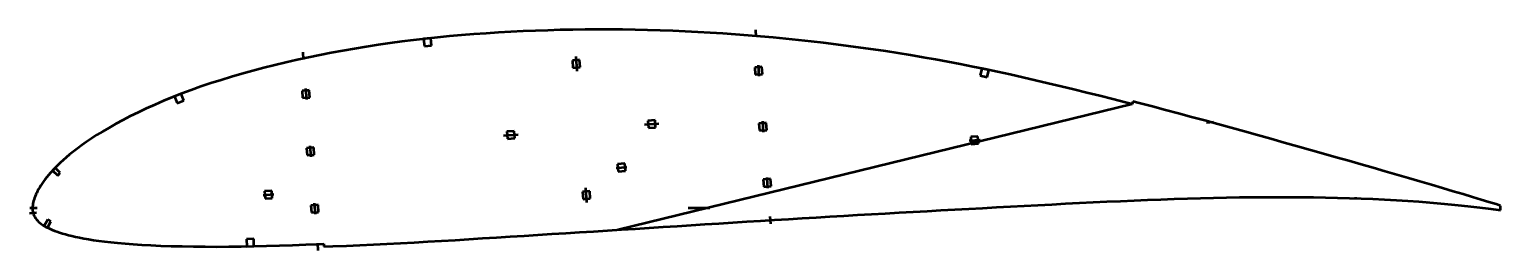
# Model space of a CAD drawing. Header units: metres. Extents: x -305 to 507, y -23 to 98.
import ezdxf

# ---------------------------------------------------------------- set-up
doc = ezdxf.new("R2010")
doc.units = ezdxf.units.M
for name, color, linetype, lineweight in [('FoilLayer', 1, 'Continuous', 50), ('StringerLayer', 1, 'Continuous', 50), ('SubLayer', 1, 'Continuous', 50)]:
    doc.layers.add(name, color=color, linetype=linetype, lineweight=lineweight)

msp = doc.modelspace()

# ---------------------------------------------------------------- linework, layer by layer
at = {"layer": 'FoilLayer'}
for p, q in [((-25.31, 97.57), (-32.15, 97.28)), ((-18.46, 97.8), (-25.31, 97.57)), ((-11.59, 97.99), (-18.46, 97.8)), ((-4.72, 98.13), (-11.59, 97.99)), ((2.17, 98.23), (-4.72, 98.13)), ((9.05, 98.27), (2.17, 98.23)), ((15.93, 98.27), (9.05, 98.27)), ((22.81, 98.21), (15.93, 98.27)), ((29.7, 98.1), (22.81, 98.21)), ((36.59, 97.95), (29.7, 98.1)), ((43.49, 97.75), (36.59, 97.95)), ((50.4, 97.49), (43.49, 97.75)), ((57.31, 97.19), (50.4, 97.49)), ((-112.16, 89.73), (-118.66, 88.73)), ((-105.63, 90.68), (-112.16, 89.73)), ((-99.08, 91.57), (-105.63, 90.68)), ((-92.51, 92.4), (-99.08, 91.57)), ((-85.93, 93.17), (-92.51, 92.4)), ((-79.33, 93.88), (-85.93, 93.17)), ((-72.71, 94.53), (-79.33, 93.88)), ((-66.05, 95.11), (-72.71, 94.53)), ((-59.34, 95.64), (-66.05, 95.11)), ((-52.58, 96.12), (-59.34, 95.64)), ((-45.79, 96.55), (-52.58, 96.12)), ((-38.98, 96.94), (-45.79, 96.55)), ((-32.15, 97.28), (-38.98, 96.94)), ((64.23, 96.85), (57.31, 97.19)), ((71.16, 96.45), (64.23, 96.85)), ((78.09, 96.01), (71.16, 96.45)), ((85.04, 95.52), (78.09, 96.01)), ((91.99, 94.99), (85.04, 95.52)), ((98.94, 94.41), (91.99, 94.99)), ((105.9, 93.79), (98.94, 94.41)), ((112.86, 93.12), (105.9, 93.79)), ((119.8, 92.42), (112.86, 93.12)), ((126.73, 91.68), (119.8, 92.42)), ((133.64, 90.89), (126.73, 91.68)), ((140.53, 90.05), (133.64, 90.89)), ((147.41, 89.17), (140.53, 90.05)), ((-156.86, 81.49), (-163.05, 80.09)), ((-150.61, 82.85), (-156.86, 81.49)), ((-144.31, 84.14), (-150.61, 82.85)), ((-137.96, 85.37), (-144.31, 84.14)), ((-131.57, 86.55), (-137.96, 85.37)), ((-125.13, 87.67), (-131.57, 86.55)), ((-118.66, 88.73), (-125.13, 87.67)), ((154.29, 88.24), (147.41, 89.17)), ((161.16, 87.26), (154.29, 88.24)), ((168.02, 86.24), (161.16, 87.26)), ((174.87, 85.18), (168.02, 86.24)), ((181.71, 84.07), (174.87, 85.18)), ((188.55, 82.91), (181.71, 84.07)), ((195.38, 81.7), (188.55, 82.91)), ((202.21, 80.44), (195.38, 81.7)), ((-187.24, 73.83), (-193.08, 72.15)), ((-181.29, 75.47), (-187.24, 73.83)), ((-175.26, 77.07), (-181.29, 75.47)), ((-169.18, 78.61), (-175.26, 77.07)), ((-163.05, 80.09), (-169.18, 78.61)), ((209.07, 79.12), (202.21, 80.44)), ((215.93, 77.77), (209.07, 79.12)), ((222.8, 76.36), (215.93, 77.77)), ((229.69, 74.91), (222.8, 76.36)), ((236.61, 73.4), (229.69, 74.91)), ((243.56, 71.85), (236.61, 73.4)), ((-209.85, 66.81), (-215.2, 64.91)), ((-204.38, 68.65), (-209.85, 66.81)), ((-198.79, 70.43), (-204.38, 68.65)), ((-193.08, 72.15), (-198.79, 70.43)), ((250.56, 70.24), (243.56, 71.85)), ((257.61, 68.59), (250.56, 70.24)), ((264.7, 66.91), (257.61, 68.59)), ((271.82, 65.2), (264.7, 66.91)), ((278.94, 63.47), (271.82, 65.2)), ((-235.37, 56.83), (-240.05, 54.72)), ((-230.54, 58.91), (-235.37, 56.83)), ((-225.55, 60.96), (-230.54, 58.91)), ((-220.44, 62.96), (-225.55, 60.96)), ((-215.2, 64.91), (-220.44, 62.96)), ((303.95, 57.17), (20.29, -12.05)), ((286.07, 61.71), (278.94, 63.47)), ((293.2, 59.92), (286.07, 61.71)), ((300.34, 58.1), (293.2, 59.92)), ((303.95, 57.17), (300.34, 58.1)), ((304.32, 58.62), (303.95, 57.17)), ((307.88, 57.7), (304.32, 58.62)), ((315.06, 55.83), (307.88, 57.7)), ((-248.89, 50.45), (-253.02, 48.33)), ((-244.56, 52.58), (-248.89, 50.45)), ((-240.05, 54.72), (-244.56, 52.58)), ((322.26, 53.93), (315.06, 55.83)), ((329.48, 52), (322.26, 53.93)), ((336.7, 50.05), (329.48, 52)), ((343.96, 48.08), (336.7, 50.05)), ((-264.04, 42.15), (-267.26, 40.17)), ((-260.59, 44.18), (-264.04, 42.15)), ((-256.92, 46.24), (-260.59, 44.18)), ((-253.02, 48.33), (-256.92, 46.24)), ((351.25, 46.08), (343.96, 48.08)), ((358.55, 44.07), (351.25, 46.08)), ((365.86, 42.06), (358.55, 44.07)), ((373.17, 40.02), (365.86, 42.06)), ((-278.06, 32.77), (-280.27, 31.08)), ((-275.65, 34.53), (-278.06, 32.77)), ((-273.06, 36.35), (-275.65, 34.53)), ((-270.26, 38.23), (-273.06, 36.35)), ((-267.26, 40.17), (-270.26, 38.23)), ((380.48, 37.98), (373.17, 40.02)), ((387.79, 35.93), (380.48, 37.98)), ((395.07, 33.89), (387.79, 35.93)), ((402.31, 31.86), (395.07, 33.89)), ((-287.54, 24.84), (-289.03, 23.41)), ((-285.94, 26.33), (-287.54, 24.84)), ((-284.2, 27.86), (-285.94, 26.33)), ((-282.32, 29.44), (-284.2, 27.86)), ((-280.27, 31.08), (-282.32, 29.44)), ((409.46, 29.85), (402.31, 31.86)), ((416.5, 27.86), (409.46, 29.85)), ((423.41, 25.93), (416.5, 27.86)), ((430.21, 23.99), (423.41, 25.93)), ((-294.91, 16.93), (-295.82, 15.76)), ((-293.91, 18.14), (-294.91, 16.93)), ((-292.83, 19.4), (-293.91, 18.14)), ((-291.67, 20.69), (-292.83, 19.4)), ((-290.4, 22.02), (-291.67, 20.69)), ((-289.03, 23.41), (-290.4, 22.02)), ((436.89, 22.07), (430.21, 23.99)), ((443.47, 20.14), (436.89, 22.07)), ((449.97, 18.24), (443.47, 20.14)), ((456.38, 16.41), (449.97, 18.24)), ((462.74, 14.56), (456.38, 16.41)), ((-300.48, 8.4), (-300.92, 7.47)), ((-299.98, 9.34), (-300.48, 8.4)), ((-299.42, 10.34), (-299.98, 9.34)), ((-298.82, 11.37), (-299.42, 10.34)), ((-298.16, 12.42), (-298.82, 11.37)), ((-297.45, 13.5), (-298.16, 12.42)), ((-296.67, 14.61), (-297.45, 13.5)), ((-295.82, 15.76), (-296.67, 14.61)), ((469.04, 12.69), (462.74, 14.56)), ((475.17, 10.88), (469.04, 12.69)), ((481.02, 9.14), (475.17, 10.88)), ((486.55, 7.5), (481.02, 9.14)), ((-302.79, 0.72), (-302.82, -0.05)), ((-302.71, 1.48), (-302.79, 0.72)), ((-302.59, 2.28), (-302.71, 1.48)), ((-302.43, 3.1), (-302.59, 2.28)), ((-302.23, 3.94), (-302.43, 3.1)), ((-301.98, 4.76), (-302.23, 3.94)), ((-301.67, 5.61), (-301.98, 4.76)), ((-301.31, 6.53), (-301.67, 5.61)), ((-300.92, 7.47), (-301.31, 6.53)), ((221.39, -0.03), (229.06, 0.38)), ((229.06, 0.38), (236.71, 0.79)), ((236.71, 0.79), (244.35, 1.2)), ((244.35, 1.2), (251.97, 1.6)), ((251.97, 1.6), (259.58, 1.99)), ((259.58, 1.99), (267.19, 2.36)), ((267.19, 2.36), (274.8, 2.73)), ((274.8, 2.73), (282.41, 3.1)), ((282.41, 3.1), (289.98, 3.46)), ((289.98, 3.46), (297.5, 3.81)), ((297.5, 3.81), (304.97, 4.13)), ((304.97, 4.13), (312.4, 4.44)), ((312.4, 4.44), (319.8, 4.72)), ((319.8, 4.72), (327.14, 5)), ((327.14, 5), (334.39, 5.23)), ((334.39, 5.23), (341.61, 5.42)), ((341.61, 5.42), (348.82, 5.57)), ((348.82, 5.57), (356, 5.71)), ((356, 5.71), (363.12, 5.85)), ((363.12, 5.85), (370.1, 5.97)), ((370.1, 5.97), (376.94, 6.02)), ((376.94, 6.02), (383.77, 5.99)), ((383.77, 5.99), (390.6, 5.95)), ((390.6, 5.95), (397.36, 5.93)), ((397.36, 5.93), (404.03, 5.86)), ((404.03, 5.86), (410.67, 5.71)), ((410.67, 5.71), (417.3, 5.56)), ((417.3, 5.56), (423.86, 5.44)), ((423.86, 5.44), (430.32, 5.28)), ((430.32, 5.28), (436.75, 5)), ((436.75, 5), (443.24, 4.67)), ((443.24, 4.67), (449.69, 4.34)), ((449.69, 4.34), (455.96, 3.99)), ((455.96, 3.99), (462.12, 3.52)), ((462.12, 3.52), (468.25, 2.98)), ((468.25, 2.98), (474.26, 2.42)), ((474.26, 2.42), (480.08, 1.86)), ((480.08, 1.86), (485.61, 1.29)), ((485.61, 1.29), (490.86, 0.71)), ((491.69, 5.98), (486.55, 7.5)), ((490.86, 0.71), (495.77, 0.17)), ((496.41, 4.55), (491.69, 5.98)), ((495.77, 0.17), (500.34, -0.37)), ((500.73, 3.22), (496.41, 4.55)), ((504.72, 2.01), (500.73, 3.22)), ((507.2, 1.22), (504.72, 2.01)), ((507.15, -1.22), (507.2, 1.22)), ((-302.82, -0.05), (-302.82, -0.75)), ((-302.82, -0.75), (-302.76, -1.45)), ((-302.76, -1.45), (-302.65, -2.16)), ((-302.65, -2.16), (-302.48, -2.86)), ((-302.48, -2.86), (-302.24, -3.57)), ((-302.24, -3.57), (-301.94, -4.28)), ((-301.94, -4.28), (-301.57, -4.97)), ((-301.57, -4.97), (-301.14, -5.64)), ((-301.14, -5.64), (-300.65, -6.31)), ((-300.65, -6.31), (-300.08, -6.96)), ((-300.08, -6.96), (-299.44, -7.59)), ((-299.44, -7.59), (-298.73, -8.22)), ((75.88, -8.54), (83.56, -8.05)), ((83.56, -8.05), (91.24, -7.55)), ((91.24, -7.55), (98.91, -7.06)), ((98.91, -7.06), (106.57, -6.58)), ((106.57, -6.58), (114.23, -6.1)), ((114.23, -6.1), (121.88, -5.63)), ((121.88, -5.63), (129.53, -5.17)), ((129.53, -5.17), (137.18, -4.71)), ((137.18, -4.71), (144.81, -4.26)), ((144.81, -4.26), (152.44, -3.82)), ((152.44, -3.82), (160.07, -3.39)), ((160.07, -3.39), (167.72, -2.97)), ((167.72, -2.97), (175.39, -2.55)), ((175.39, -2.55), (183.06, -2.13)), ((183.06, -2.13), (190.73, -1.71)), ((190.73, -1.71), (198.4, -1.28)), ((198.4, -1.28), (206.06, -0.85)), ((206.06, -0.85), (213.73, -0.44)), ((213.73, -0.44), (221.39, -0.03)), ((500.34, -0.37), (504.54, -0.87)), ((504.54, -0.87), (507.15, -1.22)), ((-298.73, -8.22), (-297.97, -8.82)), ((-297.97, -8.82), (-297.14, -9.4)), ((-297.14, -9.4), (-296.25, -9.97)), ((-296.25, -9.97), (-295.29, -10.51)), ((-295.29, -10.51), (-294.25, -11.04)), ((-294.25, -11.04), (-293.14, -11.54)), ((-293.14, -11.54), (-291.94, -12.04)), ((-291.94, -12.04), (-290.67, -12.53)), ((-290.67, -12.53), (-289.31, -13.02)), ((-289.31, -13.02), (-287.87, -13.5)), ((-287.87, -13.5), (-286.33, -13.99)), ((-286.33, -13.99), (-284.69, -14.47)), ((-284.69, -14.47), (-282.94, -14.94)), ((-282.94, -14.94), (-281.06, -15.4)), ((-281.06, -15.4), (-279.04, -15.86)), ((-279.04, -15.86), (-276.86, -16.31)), ((-46.89, -16.26), (-39.26, -15.79)), ((-39.26, -15.79), (-31.62, -15.31)), ((-31.62, -15.31), (-23.96, -14.83)), ((-23.96, -14.83), (-16.29, -14.34)), ((-16.29, -14.34), (-8.61, -13.86)), ((-8.61, -13.86), (-0.93, -13.37)), ((-0.93, -13.37), (6.76, -12.89)), ((6.76, -12.89), (14.44, -12.42)), ((14.44, -12.42), (22.12, -11.94)), ((22.12, -11.94), (29.79, -11.45)), ((29.79, -11.45), (37.47, -10.96)), ((37.47, -10.96), (45.15, -10.47)), ((45.15, -10.47), (52.84, -9.98)), ((52.84, -9.98), (60.52, -9.5)), ((60.52, -9.5), (68.2, -9.02)), ((68.2, -9.02), (75.88, -8.54)), ((-276.86, -16.31), (-274.51, -16.76)), ((-274.51, -16.76), (-271.98, -17.22)), ((-271.98, -17.22), (-269.24, -17.67)), ((-269.24, -17.67), (-266.29, -18.11)), ((-266.29, -18.11), (-263.09, -18.53)), ((-263.09, -18.53), (-259.61, -18.93)), ((-259.61, -18.93), (-255.83, -19.29)), ((-255.83, -19.29), (-251.73, -19.64)), ((-251.73, -19.64), (-247.29, -19.98)), ((-247.29, -19.98), (-242.53, -20.29)), ((-242.53, -20.29), (-237.44, -20.56)), ((-237.44, -20.56), (-232.03, -20.78)), ((-232.03, -20.78), (-226.31, -20.97)), ((-226.31, -20.97), (-220.29, -21.11)), ((-220.29, -21.11), (-214.04, -21.22)), ((-214.04, -21.22), (-207.61, -21.3)), ((-207.61, -21.3), (-201.06, -21.33)), ((-201.06, -21.33), (-194.4, -21.31)), ((-194.4, -21.31), (-187.63, -21.22)), ((-187.63, -21.22), (-180.71, -21.08)), ((-180.71, -21.08), (-173.66, -20.91)), ((-173.66, -20.91), (-166.52, -20.7)), ((-166.52, -20.7), (-159.28, -20.46)), ((-159.28, -20.46), (-151.96, -20.19)), ((-151.96, -20.19), (-144.56, -19.91)), ((-144.56, -19.91), (-142.08, -19.81)), ((-142.08, -19.81), (-142.02, -21.31)), ((-142.02, -21.31), (-137.07, -21.12)), ((-137.07, -21.12), (-129.63, -20.81)), ((-129.63, -20.81), (-122.2, -20.48)), ((-122.2, -20.48), (-114.75, -20.13)), ((-114.75, -20.13), (-107.26, -19.75)), ((-107.26, -19.75), (-99.75, -19.36)), ((-99.75, -19.36), (-92.22, -18.96)), ((-92.22, -18.96), (-84.69, -18.55)), ((-84.69, -18.55), (-77.18, -18.13)), ((-77.18, -18.13), (-69.65, -17.68)), ((-69.65, -17.68), (-62.09, -17.21)), ((-62.09, -17.21), (-54.5, -16.73)), ((-54.5, -16.73), (-46.89, -16.26))]:
    msp.add_line(p, q, dxfattribs=at)
at = {"layer": 'StringerLayer'}
for p, q in [((-83.06, 93.48), (-87.04, 93.05)), ((-87.04, 93.05), (-86.61, 89.08)), ((-86.61, 89.08), (-82.63, 89.5)), ((-82.63, 89.5), (-83.06, 93.48)), ((220.9, 76.76), (220.08, 72.85)), ((224.82, 75.94), (220.9, 76.76)), ((223.99, 72.02), (224.82, 75.94)), ((220.08, 72.85), (223.99, 72.02)), ((-220.76, 62.83), (-224.48, 61.38)), ((-224.48, 61.38), (-223.03, 57.65)), ((-223.03, 57.65), (-219.3, 59.11)), ((-219.3, 59.11), (-220.76, 62.83)), ((-290.37, 22.05), (-291.75, 20.6)), ((-291.75, 20.6), (-288.84, 17.85)), ((-287.47, 19.3), (-290.37, 22.05)), ((-288.84, 17.85), (-287.47, 19.3)), ((-294.38, -6.43), (-296.34, -9.92)), ((-294.6, -10.9), (-292.64, -7.41)), ((-292.64, -7.41), (-294.38, -6.43)), ((-296.34, -9.92), (-294.6, -10.9)), ((-180.7, -17.08), (-184.7, -17.16)), ((-184.7, -17.16), (-184.62, -21.16)), ((-184.62, -21.16), (-180.62, -21.08)), ((-180.62, -21.08), (-180.7, -17.08))]:
    msp.add_line(p, q, dxfattribs=at)
at = {"layer": 'SubLayer'}
for p, q in [((96.07, 98.13), (96.37, 94.15)), ((-153.72, 85.74), (-153.41, 81.75)), ((-0.94, 81.53), (-4.93, 81.22)), ((-4.93, 81.22), (-4.63, 77.23)), ((-3.09, 83.37), (-2.48, 75.39)), ((-0.64, 77.54), (-0.94, 81.53)), ((-4.63, 77.23), (-0.64, 77.54)), ((99.65, 77.71), (95.66, 77.41)), ((95.66, 77.41), (95.96, 73.42)), ((95.96, 73.42), (99.95, 73.72)), ((97.57, 78.56), (98.03, 72.57)), ((99.95, 73.72), (99.65, 77.71)), ((-152.18, 65.7), (-151.71, 59.71)), ((-150.1, 64.85), (-154.09, 64.55)), ((-154.09, 64.55), (-153.79, 60.56)), ((-153.79, 60.56), (-149.8, 60.86)), ((-149.8, 60.86), (-150.1, 64.85)), ((-37.02, 42.35), (-41.01, 42.04)), ((-41.01, 42.04), (-40.7, 38.05)), ((-36.72, 38.36), (-37.02, 42.35)), ((34.88, 45.87), (42.85, 46.49)), ((40.7, 48.33), (36.72, 48.02)), ((36.72, 48.02), (37.02, 44.03)), ((37.02, 44.03), (41.01, 44.34)), ((41.01, 44.34), (40.7, 48.33)), ((102.02, 46.85), (98.03, 46.54)), ((98.03, 46.54), (98.34, 42.56)), ((98.34, 42.56), (102.33, 42.86)), ((99.95, 47.7), (100.41, 41.71)), ((102.33, 42.86), (102.02, 46.85)), ((344.88, 47.13), (348.87, 47.43)), ((-147.68, 33.3), (-151.66, 32.99)), ((-151.66, 32.99), (-151.36, 29)), ((-149.75, 34.14), (-149.29, 28.16)), ((-147.37, 29.31), (-147.68, 33.3)), ((-42.85, 39.89), (-34.88, 40.51)), ((-40.7, 38.05), (-36.72, 38.36)), ((214, 37.06), (219.99, 37.52)), ((218.84, 39.43), (214.85, 39.13)), ((214.85, 39.13), (215.16, 35.14)), ((215.16, 35.14), (219.14, 35.45)), ((219.14, 35.45), (218.84, 39.43)), ((-151.36, 29), (-147.37, 29.31)), ((24.02, 24.44), (20.03, 24.14)), ((24.32, 20.45), (24.02, 24.44)), ((19.19, 22.07), (25.17, 22.53)), ((20.03, 24.14), (20.34, 20.15)), ((20.34, 20.15), (24.32, 20.45)), ((102.32, 16.83), (102.78, 10.85)), ((430.68, 23.33), (430.98, 24.29)), ((-170.8, 9.45), (-174.79, 9.15)), ((-174.79, 9.15), (-174.48, 5.16)), ((-170.49, 5.46), (-170.8, 9.45)), ((4.63, 9.15), (0.64, 8.84)), ((0.64, 8.84), (0.94, 4.85)), ((3.09, 3.01), (2.48, 10.99)), ((4.93, 5.16), (4.63, 9.15)), ((104.39, 15.99), (100.41, 15.68)), ((100.41, 15.68), (100.71, 11.7)), ((100.71, 11.7), (104.7, 12)), ((104.7, 12), (104.39, 15.99)), ((469.09, 12.16), (469.41, 13.11)), ((-304.32, 0), (-300.32, 0)), ((-175.63, 7.07), (-169.65, 7.54)), ((-174.48, 5.16), (-170.49, 5.46)), ((-145.25, 1.74), (-149.24, 1.43)), ((-149.24, 1.43), (-148.93, -2.56)), ((-147.32, 2.58), (-146.86, -3.4)), ((-144.94, -2.25), (-145.25, 1.74)), ((0.94, 4.85), (4.93, 5.16)), ((58.86, 0), (70.98, 0)), ((427.35, 4.86), (427.42, 5.85)), ((467.28, 2.56), (467.36, 3.56)), ((487.21, 0.61), (487.26, 1.61)), ((488.27, 6.47), (488.62, 7.41)), ((-304.52, -2.84), (-300.53, -2.54)), ((-148.93, -2.56), (-144.94, -2.25)), ((103.98, -4.74), (104.29, -8.73)), ((-145.62, -19.45), (-145.32, -23.44))]:
    msp.add_line(p, q, dxfattribs=at)

doc.saveas('drawing.dxf')
